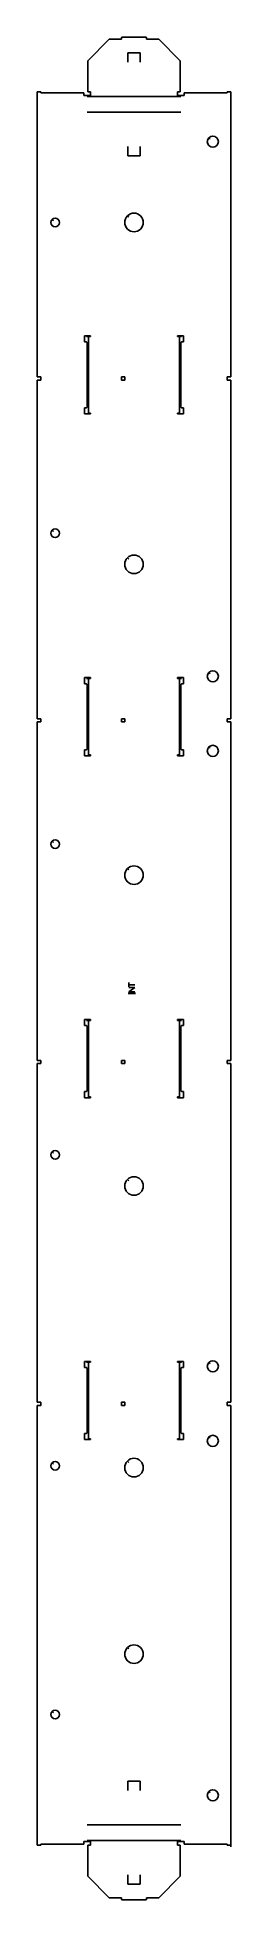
# Model space of a CAD drawing. Extents: x 31 to 343, y 15 to 3012.
import ezdxf

# ---------------------------------------------------------------- set-up
doc = ezdxf.new("R2010")
doc.units = 0

msp = doc.modelspace()

# ---------------------------------------------------------------- linework, layer by layer
for p, q in [((147.11, 3009.25), (112.58, 2974.22)), ((167.08, 3009.25), (147.11, 3009.25)), ((167.08, 3011.7), (167.08, 3009.25)), ((206.63, 3012.25), (167.63, 3012.25)), ((207.18, 3009.25), (207.18, 3011.7)), ((227.15, 3009.25), (207.18, 3009.25)), ((261.68, 2974.22), (227.15, 3009.25)), ((112.58, 2974.22), (112.58, 2924.15)), ((197.24, 2987.2), (177.24, 2987.2)), ((177.24, 2987.2), (177.24, 2972.2)), ((197.24, 2972.2), (197.24, 2987.2)), ((261.68, 2924.15), (261.68, 2974.22)), ((37.05, 2924.25), (30.95, 2924.25)), ((30.95, 2924.25), (30.95, 2465.55)), ((37.05, 2922.75), (37.05, 2924.25)), ((106.05, 2922.75), (37.05, 2922.75)), ((106.05, 2918.25), (106.05, 2922.75)), ((117.08, 2918.25), (106.05, 2918.25)), ((111.56, 2916.7), (262.69, 2916.7)), ((112.58, 2924.15), (117.08, 2924.15)), ((117.08, 2924.15), (117.08, 2918.25)), ((257.18, 2918.25), (257.18, 2924.15)), ((257.18, 2924.15), (261.68, 2924.15)), ((268.21, 2918.25), (257.18, 2918.25)), ((337.21, 2922.75), (268.21, 2922.75)), ((268.21, 2922.75), (268.21, 2918.25)), ((343.31, 2924.25), (337.21, 2924.25)), ((337.21, 2924.25), (337.21, 2922.75)), ((343.31, 2465.55), (343.31, 2924.25)), ((262.69, 2891.7), (111.56, 2891.7)), ((309.98, 2848.41), (307.89, 2850.49)), ((177.24, 2836.2), (177.24, 2821.2)), ((177.24, 2821.2), (197.24, 2821.2)), ((197.24, 2821.2), (197.24, 2836.2)), ((57.14, 2716.99), (55.05, 2719.08)), ((178.61, 2722.65), (176.52, 2724.74)), ((117.08, 2531.95), (107.18, 2531.95)), ((107.18, 2531.95), (107.18, 2522.05)), ((107.18, 2522.05), (110.72, 2522.05)), ((110.63, 2530.55), (113.63, 2530.55)), ((110.72, 2522.05), (111.75, 2521.02)), ((111.75, 2521.02), (111.75, 2416.98)), ((113.58, 2407.45), (113.58, 2530.5)), ((113.63, 2530.55), (117.08, 2530.55)), ((117.08, 2530.55), (117.08, 2531.95)), ((257.18, 2530.55), (257.18, 2531.95)), ((257.18, 2531.95), (267.08, 2531.95)), ((260.63, 2530.55), (257.18, 2530.55)), ((263.63, 2530.55), (260.63, 2530.55)), ((260.68, 2407.45), (260.68, 2530.5)), ((263.54, 2522.05), (262.51, 2521.02)), ((262.51, 2521.02), (262.51, 2416.98)), ((267.08, 2522.05), (263.54, 2522.05)), ((267.08, 2531.95), (267.08, 2522.05)), ((30.95, 2465.55), (36.65, 2465.55)), ((36.65, 2460.45), (30.95, 2460.45)), ((30.95, 2460.45), (30.95, 1915.55)), ((36.65, 2465.55), (36.65, 2460.45)), ((166.88, 2463), (166.88, 2465.55)), ((166.88, 2465.55), (172.38, 2465.55)), ((166.88, 2460.45), (166.88, 2463)), ((172.38, 2460.45), (166.88, 2460.45)), ((172.38, 2465.55), (172.38, 2460.45)), ((337.61, 2460.45), (337.61, 2465.55)), ((337.61, 2465.55), (343.31, 2465.55)), ((343.31, 2460.45), (337.61, 2460.45)), ((343.31, 1915.55), (343.31, 2460.45)), ((110.72, 2415.95), (107.18, 2415.95)), ((107.18, 2415.95), (107.18, 2406.05)), ((107.18, 2406.05), (117.08, 2406.05)), ((111.75, 2416.98), (110.72, 2415.95)), ((117.08, 2407.45), (113.58, 2407.45)), ((117.08, 2406.05), (117.08, 2407.45)), ((257.18, 2406.05), (257.18, 2407.45)), ((257.18, 2407.45), (260.68, 2407.45)), ((267.08, 2406.05), (257.18, 2406.05)), ((262.51, 2416.98), (263.54, 2415.95)), ((263.54, 2415.95), (267.08, 2415.95)), ((267.08, 2415.95), (267.08, 2406.05)), ((57.14, 2216.79), (55.05, 2218.88)), ((178.61, 2172.45), (176.52, 2174.54)), ((117.08, 1981.75), (107.18, 1981.75)), ((107.18, 1981.75), (107.18, 1971.85)), ((110.63, 1980.35), (113.63, 1980.35)), ((113.58, 1857.25), (113.58, 1980.3)), ((113.63, 1980.35), (117.08, 1980.35)), ((117.08, 1980.35), (117.08, 1981.75)), ((257.18, 1980.35), (257.18, 1981.75)), ((257.18, 1981.75), (267.08, 1981.75)), ((260.63, 1980.35), (257.18, 1980.35)), ((263.63, 1980.35), (260.63, 1980.35)), ((260.68, 1857.25), (260.68, 1980.3)), ((267.08, 1981.75), (267.08, 1971.85)), ((309.98, 1988.01), (307.89, 1990.09)), ((107.18, 1971.85), (110.72, 1971.85)), ((110.72, 1971.85), (111.75, 1970.82)), ((111.75, 1970.82), (111.75, 1866.78)), ((263.54, 1971.85), (262.51, 1970.82)), ((262.51, 1970.82), (262.51, 1866.78)), ((267.08, 1971.85), (263.54, 1971.85)), ((30.95, 1915.55), (36.65, 1915.55)), ((36.65, 1910.45), (30.95, 1910.45)), ((30.95, 1910.45), (30.95, 1365.55)), ((36.65, 1915.55), (36.65, 1910.45)), ((166.88, 1913), (166.88, 1915.55)), ((166.88, 1915.55), (172.38, 1915.55)), ((166.88, 1910.45), (166.88, 1913)), ((172.38, 1910.45), (166.88, 1910.45)), ((172.38, 1915.55), (172.38, 1910.45)), ((337.61, 1910.45), (337.61, 1915.55)), ((337.61, 1915.55), (343.31, 1915.55)), ((343.31, 1910.45), (337.61, 1910.45)), ((343.31, 1365.55), (343.31, 1910.45)), ((110.72, 1865.75), (107.18, 1865.75)), ((107.18, 1865.75), (107.18, 1855.85)), ((111.75, 1866.78), (110.72, 1865.75)), ((262.51, 1866.78), (263.54, 1865.75)), ((263.54, 1865.75), (267.08, 1865.75)), ((267.08, 1865.75), (267.08, 1855.85)), ((309.98, 1868.01), (307.89, 1870.09)), ((107.18, 1855.85), (117.08, 1855.85)), ((117.08, 1857.25), (113.58, 1857.25)), ((117.08, 1855.85), (117.08, 1857.25)), ((257.18, 1855.85), (257.18, 1857.25)), ((257.18, 1857.25), (260.68, 1857.25)), ((267.08, 1855.85), (257.18, 1855.85)), ((57.14, 1716.59), (55.05, 1718.68)), ((178.61, 1672.25), (176.52, 1674.34)), ((178.69, 1483.91), (178.69, 1491.05)), ((178.69, 1487.48), (188.69, 1487.48)), ((178.69, 1475.87), (188.69, 1483.02)), ((188.69, 1483.02), (178.69, 1483.02)), ((188.69, 1475.87), (178.69, 1475.87)), ((178.69, 1472.12), (178.69, 1474.98)), ((188.69, 1473.55), (178.69, 1473.55)), ((188.69, 1472.12), (188.69, 1474.98)), ((117.08, 1431.55), (107.18, 1431.55)), ((107.18, 1431.55), (107.18, 1421.65)), ((107.18, 1421.65), (110.72, 1421.65)), ((110.63, 1430.15), (113.63, 1430.15)), ((110.72, 1421.65), (111.75, 1420.62)), ((111.75, 1420.62), (111.75, 1316.58)), ((113.58, 1307.05), (113.58, 1430.1)), ((113.63, 1430.15), (117.08, 1430.15)), ((117.08, 1430.15), (117.08, 1431.55)), ((257.18, 1430.15), (257.18, 1431.55)), ((257.18, 1431.55), (267.08, 1431.55)), ((260.63, 1430.15), (257.18, 1430.15)), ((263.63, 1430.15), (260.63, 1430.15)), ((260.68, 1307.05), (260.68, 1430.1)), ((263.54, 1421.65), (262.51, 1420.62)), ((262.51, 1420.62), (262.51, 1316.58)), ((267.08, 1421.65), (263.54, 1421.65)), ((267.08, 1431.55), (267.08, 1421.65)), ((30.95, 1365.55), (36.65, 1365.55)), ((36.65, 1360.45), (30.95, 1360.45)), ((30.95, 1360.45), (30.95, 815.55)), ((36.65, 1365.55), (36.65, 1360.45)), ((172.38, 1365.55), (166.88, 1365.55)), ((166.88, 1365.55), (166.88, 1363)), ((166.88, 1363), (166.88, 1360.45)), ((166.88, 1360.45), (172.38, 1360.45)), ((172.38, 1360.45), (172.38, 1365.55)), ((337.61, 1360.45), (337.61, 1365.55)), ((337.61, 1365.55), (343.31, 1365.55)), ((343.31, 1360.45), (337.61, 1360.45)), ((343.31, 815.55), (343.31, 1360.45)), ((110.72, 1315.55), (107.18, 1315.55)), ((107.18, 1315.55), (107.18, 1305.65)), ((107.18, 1305.65), (117.08, 1305.65)), ((111.75, 1316.58), (110.72, 1315.55)), ((117.08, 1307.05), (113.58, 1307.05)), ((117.08, 1305.65), (117.08, 1307.05)), ((257.18, 1305.65), (257.18, 1307.05)), ((257.18, 1307.05), (260.68, 1307.05)), ((267.08, 1305.65), (257.18, 1305.65)), ((262.51, 1316.58), (263.54, 1315.55)), ((263.54, 1315.55), (267.08, 1315.55)), ((267.08, 1315.55), (267.08, 1305.65)), ((57.14, 1216.39), (55.05, 1218.48)), ((178.61, 1172.05), (176.52, 1174.14)), ((117.08, 881.35), (107.18, 881.35)), ((107.18, 881.35), (107.18, 871.45)), ((107.18, 871.45), (110.72, 871.45)), ((110.63, 879.95), (113.63, 879.95)), ((110.72, 871.45), (111.75, 870.42)), ((111.75, 870.42), (111.75, 766.38)), ((113.58, 756.85), (113.58, 879.9)), ((113.63, 879.95), (117.08, 879.95)), ((117.08, 879.95), (117.08, 881.35)), ((257.18, 879.95), (257.18, 881.35)), ((257.18, 881.35), (267.08, 881.35)), ((260.63, 879.95), (257.18, 879.95)), ((263.63, 879.95), (260.63, 879.95)), ((260.68, 756.85), (260.68, 879.9)), ((263.54, 871.45), (262.51, 870.42)), ((262.51, 870.42), (262.51, 766.38)), ((267.08, 871.45), (263.54, 871.45)), ((267.08, 881.35), (267.08, 871.45)), ((309.98, 877.61), (307.89, 879.69)), ((30.95, 815.55), (36.65, 815.55)), ((36.65, 810.45), (30.95, 810.45)), ((30.95, 810.45), (30.95, 102.95)), ((36.65, 815.55), (36.65, 810.45)), ((166.88, 813), (166.88, 815.55)), ((166.88, 815.55), (172.38, 815.55)), ((166.88, 810.45), (166.88, 813)), ((172.38, 810.45), (166.88, 810.45)), ((172.38, 815.55), (172.38, 810.45)), ((337.61, 810.45), (337.61, 815.55)), ((337.61, 815.55), (343.31, 815.55)), ((343.31, 810.45), (337.61, 810.45)), ((343.31, 103), (343.31, 810.45)), ((110.72, 765.35), (107.18, 765.35)), ((107.18, 765.35), (107.18, 755.45)), ((107.18, 755.45), (117.08, 755.45)), ((111.75, 766.38), (110.72, 765.35)), ((117.08, 756.85), (113.58, 756.85)), ((117.08, 755.45), (117.08, 756.85)), ((257.18, 755.45), (257.18, 756.85)), ((257.18, 756.85), (260.68, 756.85)), ((267.08, 755.45), (257.18, 755.45)), ((262.51, 766.38), (263.54, 765.35)), ((263.54, 765.35), (267.08, 765.35)), ((267.08, 765.35), (267.08, 755.45)), ((309.98, 757.61), (307.89, 759.69)), ((178.61, 718.85), (176.52, 720.94)), ((57.14, 716.19), (55.05, 718.28)), ((178.61, 418.65), (176.52, 420.74)), ((57.14, 315.79), (55.05, 317.88)), ((197.24, 206), (177.24, 206)), ((177.24, 206), (177.24, 191)), ((197.24, 191), (197.24, 206)), ((309.98, 187.21), (307.89, 189.29)), ((111.56, 135.5), (262.69, 135.5)), ((30.95, 102.95), (37.05, 102.95)), ((37.05, 102.95), (37.05, 104.45)), ((37.05, 104.45), (106.05, 104.45)), ((106.05, 104.45), (106.05, 108.95)), ((106.05, 108.95), (117.08, 108.95)), ((262.69, 110.5), (111.56, 110.5)), ((117.08, 103.05), (112.58, 103.05)), ((112.58, 103.05), (112.58, 52.98)), ((117.08, 108.95), (117.08, 103.05)), ((257.18, 103.05), (257.18, 108.95)), ((257.18, 108.95), (268.21, 108.95)), ((261.68, 103.05), (257.18, 103.05)), ((261.68, 52.98), (261.68, 103.05)), ((268.21, 108.95), (268.21, 104.45)), ((268.21, 104.45), (337.21, 104.45)), ((337.21, 104.45), (337.21, 102.95)), ((337.21, 102.95), (343.26, 102.95)), ((343.31, 100), (343.31, 103)), ((112.58, 52.98), (147.11, 17.95)), ((177.24, 55), (177.24, 40)), ((177.24, 40), (197.24, 40)), ((197.24, 40), (197.24, 55)), ((227.15, 17.95), (261.68, 52.98)), ((147.11, 17.95), (167.08, 17.95)), ((167.08, 17.95), (167.08, 15.5)), ((167.63, 14.95), (206.63, 14.95)), ((207.18, 15.5), (207.18, 17.95)), ((207.18, 17.95), (227.15, 17.95))]:
    msp.add_line(p, q)
for centre, radius, start, end in [((167.63, 3011.7), 0.55, 90, 180), ((206.63, 3011.7), 0.55, 0, 90), ((314.26, 2844.2), 8.95, 135.36205, 135), ((187.13, 2714.2), 14.96, 135.18963, 135), ((60, 2714.2), 6.95, 135.408, 135), ((60, 2214), 6.95, 135.408, 135), ((187.13, 2164), 14.96, 135.18963, 135), ((314.26, 1983.8), 8.95, 135.36205, 135), ((314.26, 1863.8), 8.95, 135.36205, 135), ((60, 1713.8), 6.95, 135.408, 135), ((187.13, 1663.8), 14.96, 135.18963, 135), ((60, 1213.6), 6.95, 135.408, 135), ((187.13, 1163.6), 14.96, 135.18963, 135), ((314.26, 873.4), 8.95, 135.36205, 135), ((314.26, 753.4), 8.95, 135.36205, 135), ((60, 713.4), 6.95, 135.408, 135), ((187.13, 710.4), 14.96, 135.18963, 135), ((187.13, 410.2), 14.96, 135.18963, 135), ((60, 313), 6.95, 135.408, 135), ((314.26, 183), 8.95, 135.36205, 135), ((167.63, 15.5), 0.55, 180, 270), ((206.63, 15.5), 0.55, 270, 0)]:
    msp.add_arc(centre, radius, start, end)

doc.saveas('drawing.dxf')
